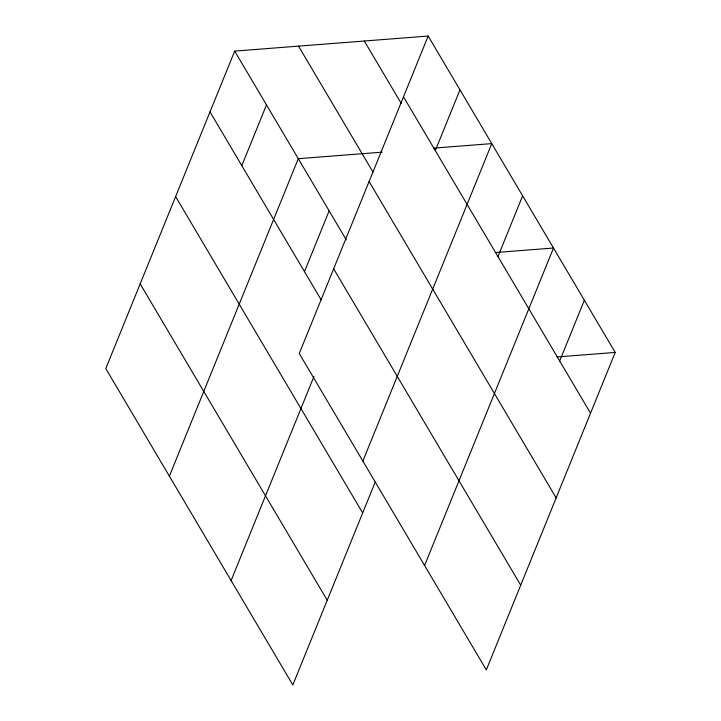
<?xml version="1.0" encoding="UTF-8"?>
<svg xmlns="http://www.w3.org/2000/svg" width="721" height="721" viewBox="0 0 721 721"><rect width="100%" height="100%" fill="white"/><g stroke="black" fill="none" stroke-linecap="round" stroke-linejoin="round"><path stroke-width="1.08" d="M428.166 36.05L299.26 353.515L486.315 669.89L615.22 352.425L428.166 36.05L234.685 51.11L105.78 368.575L292.834 684.95L375.253 481.97M241.814 165.659L266.482 104.887M169.372 476.139L298.287 158.674L382.202 152.149M304.478 271.646L329.146 210.874M231.108 580.549L313.941 376.533M435.295 150.599L459.971 89.837M362.861 461.079L491.767 143.614L433.519 148.147M497.959 256.586L522.635 195.824M424.588 565.489L553.494 248.024L495.246 252.557M559.685 360.996L584.361 300.224M556.972 356.958L615.22 352.425M403.49 96.812L590.553 413.196M364.321 41.016L401.227 103.445M298.53 46.135L372.991 172.076M369.098 181.53L556.152 497.905M234.685 51.11L346.296 239.877M333.652 268.807L520.715 585.182M210.009 111.872L321.052 299.675M175.618 196.581L362.672 512.964M140.171 283.858L327.235 600.242"/></g></svg>
